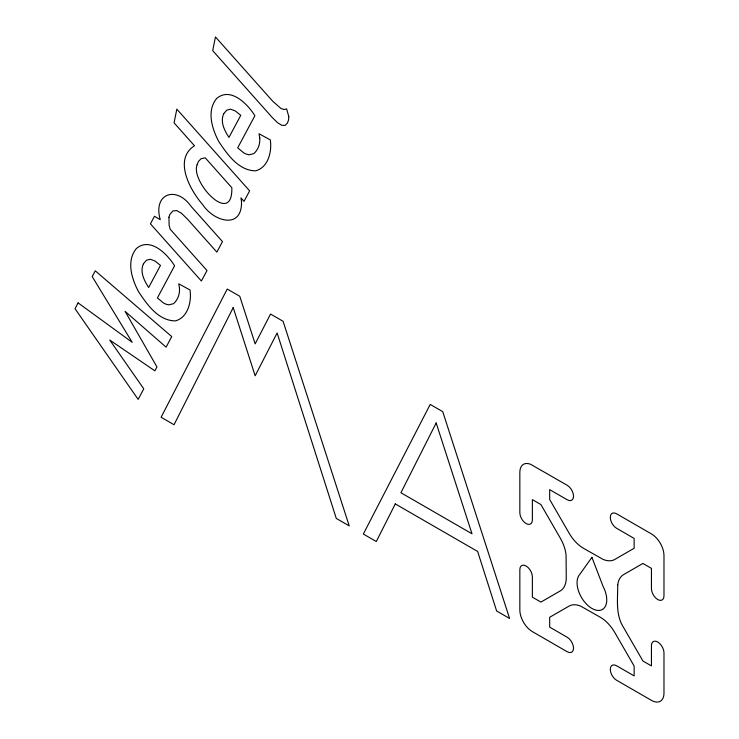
<?xml version="1.0" encoding="UTF-8"?>
<svg xmlns="http://www.w3.org/2000/svg" width="739" height="739" viewBox="0 0 739 739"><rect width="100%" height="100%" fill="white"/><g stroke="black" fill="none" stroke-linecap="round" stroke-linejoin="round"><path stroke-width="1.11" d="M179.466 287.979C179.947 293.808 177.988 299.785 173.517 303.701L168.852 304.847L166.183 304.265L163.393 302.916L157.407 297.909L174.589 265.8C167.43 254.151 150.202 236.545 136.318 248.59C126.166 261.061 131.727 278.788 138.433 291.517C146.987 304.385 158.303 320.846 175.439 320.892C188.029 317.447 191.807 301.429 189.997 289.947L178.727 283.813L179.466 287.979M259.758 137.907C260.239 143.736 258.281 149.712 253.81 153.629L249.145 154.774L246.475 154.192L243.685 152.844L237.699 147.837L254.881 115.727C247.722 104.079 230.494 86.472 216.61 98.527C206.458 110.989 212.019 128.715 218.726 141.454C227.27 154.312 238.595 170.774 255.731 170.82C268.322 167.383 272.1 151.356 270.289 139.874L259.019 133.741L259.758 137.907M617.739 584.863C617.786 599.126 615.356 614.709 623.54 627.439L642.912 660.989L651.447 665.913L651.447 645.609A8.868 5.118 60 0 1 657.71 641.988A8.868 5.118 60 0 1 663.982 652.851L663.982 693.127A17.736 10.235 60 0 1 651.447 700.369L616.557 680.231A8.868 5.118 60 0 1 610.285 669.368A8.868 5.118 60 0 1 616.557 665.747L634.145 675.899L634.145 666.051L614.774 632.501A28.839 16.646 60 0 0 600.354 617.277L580.799 606.192A28.839 16.646 60 0 0 569.048 606.1L549.677 617.277L549.677 627.134L567.256 637.286A8.868 5.118 60 0 1 573.529 648.149A8.868 5.118 60 0 1 567.256 651.77L532.376 631.623A17.736 10.235 60 0 1 519.84 609.906L519.84 569.621A8.868 5.118 60 0 1 526.103 566A8.868 5.118 60 0 1 532.376 576.863L532.376 597.167L540.911 602.1L560.282 590.914A28.839 16.646 60 0 0 566.25 577.713L566.074 555.035A28.839 16.646 60 0 0 560.282 538.112L540.911 504.561L532.376 499.629L532.376 519.942A8.868 5.118 60 0 1 526.103 523.563A8.868 5.118 60 0 1 519.84 512.7L519.84 472.415A17.736 10.235 60 0 1 530.741 464.36L567.256 485.32A8.868 5.118 60 0 1 573.529 496.174A8.868 5.118 60 0 1 567.256 499.795L549.677 489.643L549.677 499.499L569.048 533.05A28.839 16.646 60 0 0 583.468 548.273L603.015 559.358A28.839 16.646 60 0 0 614.774 559.451L634.145 548.264L634.145 538.417L616.557 528.265A8.868 5.118 60 0 1 610.285 517.402A8.868 5.118 60 0 1 616.557 513.781L651.447 533.918A17.736 10.235 60 0 1 663.982 555.645L663.982 595.92A8.868 5.118 60 0 1 657.71 599.541A8.868 5.118 60 0 1 651.447 588.678L651.447 568.374L642.912 563.451L623.54 574.637A28.839 16.646 60 0 0 617.739 584.863M241.505 201.341C242.41 230.078 213.765 221.598 202.772 204.712C190.348 190.588 173 159.43 194.486 145.759L174.071 122.85L176.833 109.15L249.634 190.865L244.018 201.359L240.923 197.886L241.505 201.341M168.954 217.211L169.102 225.183L170.173 229.201L207.003 270.539L201.387 281.032L150.423 223.834L154.469 216.278L160.261 219.686C152.714 193.535 176.325 185.193 191.216 206.523L222.476 241.616L216.86 252.11L187.41 219.049L181.48 213.275L176.713 210.569L172.917 210.948L169.868 214.412L168.954 217.211M288.792 116.605L288.543 119.995L287.416 123.09L285.042 125.418L281.744 125.288L277.522 122.692L272.368 117.621L212.703 50.649L215.455 36.95L272.746 101.252L280.931 108.448L284.09 109.52L286.63 108.901L288.792 116.605M197.128 164.695C190.145 181.84 232.85 227.39 231.834 187.688L205.239 157.832L201.119 158.7L198.44 161.425L197.128 164.695M143.449 263.777C139.643 271.906 144.234 280.644 148.659 287.489L160.474 265.412L154.996 261.015L150.331 259.269L146.488 260.193L143.449 263.777M223.741 113.704C219.936 121.833 224.527 130.572 228.951 137.417L240.766 115.339L235.288 110.942L230.623 109.196L226.781 110.12L223.741 113.704M233.201 307.581L174.035 424.74L161.093 417.267L227.233 289.041L239.769 296.274L255.158 343.875L270.548 314.047L283.092 321.289L349.233 525.891L336.282 518.418L277.125 332.938L255.158 375.8L233.201 307.581M395.291 503.915L376.299 541.521L363.339 534.038L430.2 404.427L442.735 411.66L509.596 618.469L496.636 610.996L477.643 551.46L395.291 503.915M436.167 422.967L400.926 492.747L472.009 533.789L436.167 422.967M78.112 302.907L75.018 308.699L138.147 399.374L143.782 388.843L109.741 340.023L154.867 370.839L156.954 366.941L125.085 311.35L166.09 347.154L171.744 336.578L95.276 270.834L92.199 276.589L132.198 342.314L78.112 302.907M591.911 557.345L579.672 574.517A20.997 12.12 60 0 0 582.461 599.07A20.997 12.12 60 0 0 602.497 609.426A20.997 12.12 60 0 0 603.2 586.683L591.911 557.345"/></g></svg>
